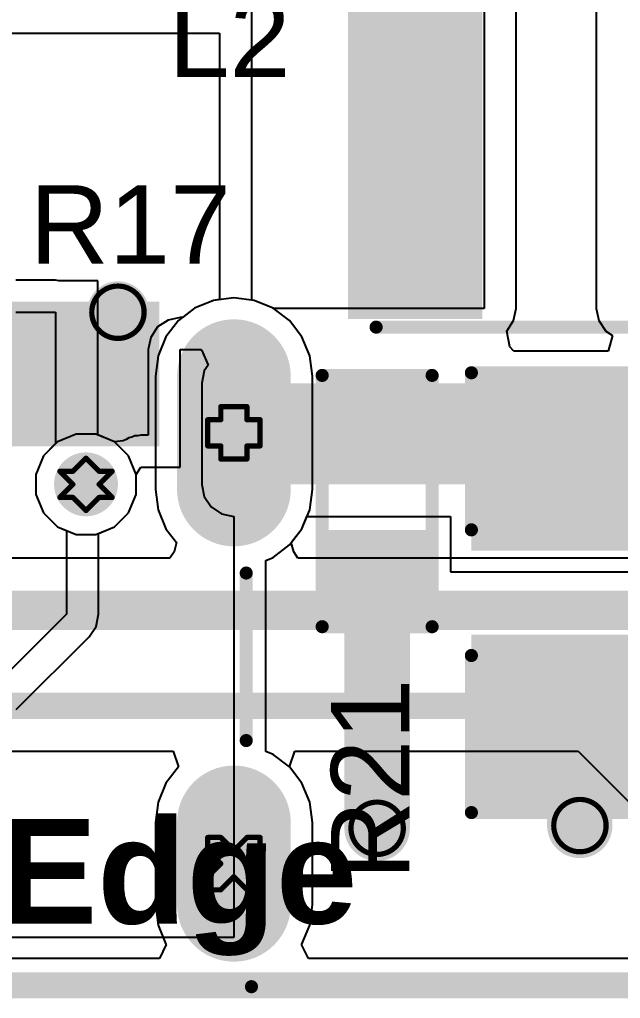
# Model space of a CAD drawing. Header units: inches. Extents: x -46 to 312, y 0 to 111.
# Drawn here: x -23.79 to -17.96, y -0.13 to 9.37 of the extents above; entities that cross this region are included whole.
import ezdxf

# ---------------------------------------------------------------- set-up
doc = ezdxf.new("R2010")
doc.units = ezdxf.units.IN
for name, color, linetype in [('Board Outline', 216, 'Continuous'), ('Bottom Layer', 5, 'Continuous'), ('Bottom Solder', 6, 'Continuous'), ('Drill Drawing', 1, 'Continuous'), ('Mechanical 13', 56, 'Continuous'), ('Multi-Layer', 9, 'Continuous'), ('Pad Holes', 156, 'Continuous'), ('Top Layer', 1, 'Continuous'), ('Top Overlay', 2, 'Continuous'), ('Top Paste', 8, 'Continuous'), ('Top Solder', 216, 'Continuous'), ('Via Holes', 16, 'Continuous')]:
    doc.layers.add(name, color=color, linetype=linetype)
doc.styles.add('Arial', font='', dxfattribs={"height": 0.2})
doc.styles.add('Arial_Bold', font='', dxfattribs={"height": 0.2})
doc.styles.get('Arial').set_extended_font_data('Arial')
doc.styles.get('Arial_Bold').set_extended_font_data('Arial', bold=True)

# ---------------------------------------------------------------- blocks, each defined once
blk = doc.blocks.new('R___0603_31')
at = {"layer": 'Top Layer'}
for points in [[(-0.381, 0.4445), (-0.381, -0.4445), (-1.143, -0.4445), (-1.143, 0.4445)], [(1.143, 0.4445), (1.143, -0.4445), (0.381, -0.4445), (0.381, 0.4445)]]:
    blk.add_hatch(color=1, dxfattribs=at).paths.add_polyline_path(points)
at = {"layer": 'Top Paste'}
for points in [[(-0.381, 0.4445), (-0.381, -0.4445), (-1.143, -0.4445), (-1.143, 0.4445)], [(1.143, 0.4445), (1.143, -0.4445), (0.381, -0.4445), (0.381, 0.4445)]]:
    blk.add_hatch(color=8, dxfattribs=at).paths.add_polyline_path(points)
at = {"layer": 'Top Solder'}
for points in [[(-0.2794, 0.5461), (-0.2794, -0.5461), (-1.2446, -0.5461), (-1.2446, 0.5461)], [(1.2446, 0.5461), (1.2446, -0.5461), (0.2794, -0.5461), (0.2794, 0.5461)]]:
    blk.add_hatch(color=216, dxfattribs=at).paths.add_polyline_path(points)
at = {"layer": 'Top Overlay'}
for points in [[(-1.2192, 0.5334, 0.127, 0.127, 0), (1.2192, 0.5334, 0.127, 0.127, 0)], [(-1.2192, 0.5334, 0.127, 0.127, 0), (-1.2192, -0.5334, 0.127, 0.127, 0)], [(1.2192, 0.5334, 0.127, 0.127, 0), (1.2192, -0.5334, 0.127, 0.127, 0)], [(-1.2192, -0.5334, 0.127, 0.127, 0), (1.2192, -0.5334, 0.127, 0.127, 0)]]:
    blk.add_lwpolyline(points, format="xyseb", dxfattribs=at)
for points in [[(-1.25095, 0.5334, 0.0635, 0.0635, 1), (-1.18745, 0.5334, 0.0635, 0.0635, 1)], [(-1.25095, 0.5334, 0.0635, 0.0635, 1), (-1.18745, 0.5334, 0.0635, 0.0635, 1)], [(1.18745, 0.5334, 0.0635, 0.0635, 1), (1.25095, 0.5334, 0.0635, 0.0635, 1)], [(1.18745, 0.5334, 0.0635, 0.0635, 1), (1.25095, 0.5334, 0.0635, 0.0635, 1)], [(-1.25095, -0.5334, 0.0635, 0.0635, 1), (-1.18745, -0.5334, 0.0635, 0.0635, 1)], [(-1.25095, -0.5334, 0.0635, 0.0635, 1), (-1.18745, -0.5334, 0.0635, 0.0635, 1)], [(1.18745, -0.5334, 0.0635, 0.0635, 1), (1.25095, -0.5334, 0.0635, 0.0635, 1)], [(1.18745, -0.5334, 0.0635, 0.0635, 1), (1.25095, -0.5334, 0.0635, 0.0635, 1)]]:
    blk.add_lwpolyline(points, format="xyseb", close=True, dxfattribs=at)
blk = doc.blocks.new('SPH4012H4R7MT_55')
at = {"layer": 'Top Layer'}
for points in [[(-2.05, 1.85), (-0.95, 1.85), (-0.95, -1.85), (-2.05, -1.85)], [(0.95, 1.85), (2.05, 1.85), (2.05, -1.85), (0.95, -1.85)]]:
    blk.add_hatch(color=1, dxfattribs=at).paths.add_polyline_path(points)
at = {"layer": 'Top Paste'}
for points in [[(-2.05, 1.85), (-0.95, 1.85), (-0.95, -1.85), (-2.05, -1.85)], [(0.95, 1.85), (2.05, 1.85), (2.05, -1.85), (0.95, -1.85)]]:
    blk.add_hatch(color=8, dxfattribs=at).paths.add_polyline_path(points)
at = {"layer": 'Top Solder'}
for points in [[(-2.1516, 1.9516), (-0.8484, 1.9516), (-0.8484, -1.9516), (-2.1516, -1.9516)], [(0.8484, 1.9516), (2.1516, 1.9516), (2.1516, -1.9516), (0.8484, -1.9516)]]:
    blk.add_hatch(color=216, dxfattribs=at).paths.add_polyline_path(points)
at = {"layer": 'Top Overlay'}
for points in [[(-1.8796, 2.032, 0.127, 0.127, 0), (1.8796, 2.032, 0.127, 0.127, 0)], [(-1.8796, -2.032, 0.127, 0.127, 0), (1.8796, -2.032, 0.127, 0.127, 0)]]:
    blk.add_lwpolyline(points, format="xyseb", dxfattribs=at)
for points in [[(-1.9113, 2.032, 0.0635, 0.0635, 1), (-1.8478, 2.032, 0.0635, 0.0635, 1)], [(1.8479, 2.032, 0.0635, 0.0635, 1), (1.9114, 2.032, 0.0635, 0.0635, 1)], [(-1.9113, -2.032, 0.0635, 0.0635, 1), (-1.8478, -2.032, 0.0635, 0.0635, 1)], [(1.8479, -2.032, 0.0635, 0.0635, 1), (1.9114, -2.032, 0.0635, 0.0635, 1)]]:
    blk.add_lwpolyline(points, format="xyseb", close=True, dxfattribs=at)
blk = doc.blocks.new('TYPE_C_31_M_12__57')
at = {"layer": 'Bottom Layer'}
h = blk.add_hatch(color=5, dxfattribs=at)
edge = h.paths.add_edge_path()
edge.add_arc((-4.325, 2.355), 0.45, 0, 180)
edge.add_line((-4.775, 2.355), (-4.775, 1.255))
edge.add_arc((-4.325, 1.255), 0.45, 180, 360)
edge.add_line((-3.875, 1.255), (-3.875, 2.355))
h = blk.add_hatch(color=5, dxfattribs=at)
edge = h.paths.add_edge_path()
edge.add_arc((4.325, 1.255), 0.45, 180, 360)
edge.add_line((4.775, 1.255), (4.775, 2.355))
edge.add_arc((4.325, 2.355), 0.45, 0, 180)
edge.add_line((3.875, 2.355), (3.875, 1.255))
h = blk.add_hatch(color=5, dxfattribs=at)
edge = h.paths.add_edge_path()
edge.add_arc((-4.325, -2.775), 0.45, 180, 360)
edge.add_line((-3.875, -2.775), (-3.875, -1.975))
edge.add_arc((-4.325, -1.975), 0.45, 0, 180)
edge.add_line((-4.775, -1.975), (-4.775, -2.775))
h = blk.add_hatch(color=5, dxfattribs=at)
edge = h.paths.add_edge_path()
edge.add_arc((4.325, -2.775), 0.45, 180, 360)
edge.add_line((4.775, -2.775), (4.775, -1.975))
edge.add_arc((4.325, -1.975), 0.45, 0, 180)
edge.add_line((3.875, -1.975), (3.875, -2.775))
at = {"layer": 'Bottom Solder'}
h = blk.add_hatch(color=6, dxfattribs=at)
edge = h.paths.add_edge_path()
edge.add_arc((-4.325, 2.355), 0.5516, 0, 180)
edge.add_line((-4.8766, 2.355), (-4.8766, 1.255))
edge.add_arc((-4.325, 1.255), 0.5516, 180, 360)
edge.add_line((-3.7734, 1.255), (-3.7734, 2.355))
h = blk.add_hatch(color=6, dxfattribs=at)
edge = h.paths.add_edge_path()
edge.add_arc((4.325, 1.255), 0.5516, 180, 360)
edge.add_line((4.8766, 1.255), (4.8766, 2.355))
edge.add_arc((4.325, 2.355), 0.5516, 0, 180)
edge.add_line((3.7734, 2.355), (3.7734, 1.255))
h = blk.add_hatch(color=6, dxfattribs=at)
edge = h.paths.add_edge_path()
edge.add_arc((-2.89, 1.305), 0.1016, 0, 360)
h = blk.add_hatch(color=6, dxfattribs=at)
edge = h.paths.add_edge_path()
edge.add_arc((2.89, 1.305), 0.1016, 0, 360)
h = blk.add_hatch(color=6, dxfattribs=at)
edge = h.paths.add_edge_path()
edge.add_arc((-4.325, -2.775), 0.5516, 180, 360)
edge.add_line((-3.7734, -2.775), (-3.7734, -1.975))
edge.add_arc((-4.325, -1.975), 0.5516, 0, 180)
edge.add_line((-4.8766, -1.975), (-4.8766, -2.775))
h = blk.add_hatch(color=6, dxfattribs=at)
edge = h.paths.add_edge_path()
edge.add_arc((4.325, -2.775), 0.5516, 180, 360)
edge.add_line((4.8766, -2.775), (4.8766, -1.975))
edge.add_arc((4.325, -1.975), 0.5516, 0, 180)
edge.add_line((3.7734, -1.975), (3.7734, -2.775))
at = {"layer": 'Multi-Layer'}
h = blk.add_hatch(color=9, dxfattribs=at)
edge = h.paths.add_edge_path()
edge.add_arc((-4.325, 2.355), 0.45, 0, 180)
edge.add_line((-4.775, 2.355), (-4.775, 1.255))
edge.add_arc((-4.325, 1.255), 0.45, 180, 360)
edge.add_line((-3.875, 1.255), (-3.875, 2.355))
h = blk.add_hatch(color=9, dxfattribs=at)
edge = h.paths.add_edge_path()
edge.add_arc((4.325, 1.255), 0.45, 180, 360)
edge.add_line((4.775, 1.255), (4.775, 2.355))
edge.add_arc((4.325, 2.355), 0.45, 0, 180)
edge.add_line((3.875, 2.355), (3.875, 1.255))
h = blk.add_hatch(color=9, dxfattribs=at)
edge = h.paths.add_edge_path()
edge.add_arc((-4.325, -2.775), 0.45, 180, 360)
edge.add_line((-3.875, -2.775), (-3.875, -1.975))
edge.add_arc((-4.325, -1.975), 0.45, 0, 180)
edge.add_line((-4.775, -1.975), (-4.775, -2.775))
h = blk.add_hatch(color=9, dxfattribs=at)
edge = h.paths.add_edge_path()
edge.add_arc((4.325, -2.775), 0.45, 180, 360)
edge.add_line((4.775, -2.775), (4.775, -1.975))
edge.add_arc((4.325, -1.975), 0.45, 0, 180)
edge.add_line((3.875, -1.975), (3.875, -2.775))
at = {"layer": 'Pad Holes'}
h = blk.add_hatch(color=7, dxfattribs=at)
edge = h.paths.add_edge_path()
edge.add_arc((-4.325, 1.255), 0.3, 180, 360)
edge.add_line((-4.025, 1.255), (-4.025, 2.355))
edge.add_arc((-4.325, 2.355), 0.3, 0, 180)
edge.add_line((-4.625, 2.355), (-4.625, 1.255))
h = blk.add_hatch(color=7, dxfattribs=at)
edge = h.paths.add_edge_path()
edge.add_arc((4.325, 1.255), 0.3, 180, 360)
edge.add_line((4.625, 1.255), (4.625, 2.355))
edge.add_arc((4.325, 2.355), 0.3, 0, 180)
edge.add_line((4.025, 2.355), (4.025, 1.255))
h = blk.add_hatch(color=7, dxfattribs=at)
edge = h.paths.add_edge_path()
edge.add_arc((-2.89, 1.305), 0.31, 0, 360)
h = blk.add_hatch(color=7, dxfattribs=at)
edge = h.paths.add_edge_path()
edge.add_arc((2.89, 1.305), 0.31, 0, 360)
h = blk.add_hatch(color=7, dxfattribs=at)
edge = h.paths.add_edge_path()
edge.add_arc((-4.325, -2.775), 0.3, 180, 360)
edge.add_line((-4.025, -2.775), (-4.025, -1.975))
edge.add_arc((-4.325, -1.975), 0.3, 0, 180)
edge.add_line((-4.625, -1.975), (-4.625, -2.775))
h = blk.add_hatch(color=7, dxfattribs=at)
edge = h.paths.add_edge_path()
edge.add_arc((4.325, -2.775), 0.3, 180, 360)
edge.add_line((4.625, -2.775), (4.625, -1.975))
edge.add_arc((4.325, -1.975), 0.3, 0, 180)
edge.add_line((4.025, -1.975), (4.025, -2.775))
at = {"layer": 'Top Layer'}
for points in [[(-3.5, 2.975), (-2.9, 2.975), (-2.9, 1.775), (-3.5, 1.775)], [(-2.7, 2.975), (-2.1, 2.975), (-2.1, 1.775), (-2.7, 1.775)], [(-1.9, 2.975), (-1.6, 2.975), (-1.6, 1.775), (-1.9, 1.775)], [(-1.4, 2.975), (-1.1, 2.975), (-1.1, 1.775), (-1.4, 1.775)], [(-0.9, 2.975), (-0.6, 2.975), (-0.6, 1.775), (-0.9, 1.775)], [(-0.4, 2.975), (-0.1, 2.975), (-0.1, 1.775), (-0.4, 1.775)], [(0.4, 1.775), (0.1, 1.775), (0.1, 2.975), (0.4, 2.975)], [(0.9, 1.775), (0.6, 1.775), (0.6, 2.975), (0.9, 2.975)], [(1.4, 1.775), (1.1, 1.775), (1.1, 2.975), (1.4, 2.975)], [(1.9, 1.775), (1.6, 1.775), (1.6, 2.975), (1.9, 2.975)], [(2.7, 1.775), (2.1, 1.775), (2.1, 2.975), (2.7, 2.975)], [(2.9, 2.975), (3.5, 2.975), (3.5, 1.775), (2.9, 1.775)]]:
    blk.add_hatch(color=1, dxfattribs=at).paths.add_polyline_path(points)
h = blk.add_hatch(color=1, dxfattribs=at)
edge = h.paths.add_edge_path()
edge.add_arc((-4.325, 2.355), 0.45, 0, 180)
edge.add_line((-4.775, 2.355), (-4.775, 1.255))
edge.add_arc((-4.325, 1.255), 0.45, 180, 360)
edge.add_line((-3.875, 1.255), (-3.875, 2.355))
h = blk.add_hatch(color=1, dxfattribs=at)
edge = h.paths.add_edge_path()
edge.add_arc((4.325, 1.255), 0.45, 180, 360)
edge.add_line((4.775, 1.255), (4.775, 2.355))
edge.add_arc((4.325, 2.355), 0.45, 0, 180)
edge.add_line((3.875, 2.355), (3.875, 1.255))
h = blk.add_hatch(color=1, dxfattribs=at)
edge = h.paths.add_edge_path()
edge.add_arc((-4.325, -2.775), 0.45, 180, 360)
edge.add_line((-3.875, -2.775), (-3.875, -1.975))
edge.add_arc((-4.325, -1.975), 0.45, 0, 180)
edge.add_line((-4.775, -1.975), (-4.775, -2.775))
h = blk.add_hatch(color=1, dxfattribs=at)
edge = h.paths.add_edge_path()
edge.add_arc((4.325, -2.775), 0.45, 180, 360)
edge.add_line((4.775, -2.775), (4.775, -1.975))
edge.add_arc((4.325, -1.975), 0.45, 0, 180)
edge.add_line((3.875, -1.975), (3.875, -2.775))
at = {"layer": 'Top Paste'}
for points in [[(-3.5, 2.975), (-2.9, 2.975), (-2.9, 1.775), (-3.5, 1.775)], [(-2.7, 2.975), (-2.1, 2.975), (-2.1, 1.775), (-2.7, 1.775)], [(-1.9, 2.975), (-1.6, 2.975), (-1.6, 1.775), (-1.9, 1.775)], [(-1.4, 2.975), (-1.1, 2.975), (-1.1, 1.775), (-1.4, 1.775)], [(-0.9, 2.975), (-0.6, 2.975), (-0.6, 1.775), (-0.9, 1.775)], [(-0.4, 2.975), (-0.1, 2.975), (-0.1, 1.775), (-0.4, 1.775)], [(0.4, 1.775), (0.1, 1.775), (0.1, 2.975), (0.4, 2.975)], [(0.9, 1.775), (0.6, 1.775), (0.6, 2.975), (0.9, 2.975)], [(1.4, 1.775), (1.1, 1.775), (1.1, 2.975), (1.4, 2.975)], [(1.9, 1.775), (1.6, 1.775), (1.6, 2.975), (1.9, 2.975)], [(2.7, 1.775), (2.1, 1.775), (2.1, 2.975), (2.7, 2.975)], [(2.9, 2.975), (3.5, 2.975), (3.5, 1.775), (2.9, 1.775)]]:
    blk.add_hatch(color=8, dxfattribs=at).paths.add_polyline_path(points)
at = {"layer": 'Top Solder'}
for points in [[(-3.6016, 3.0766), (-2.7984, 3.0766), (-2.7984, 1.6734), (-3.6016, 1.6734)], [(-2.8016, 3.0766), (-1.9984, 3.0766), (-1.9984, 1.6734), (-2.8016, 1.6734)], [(-2.0016, 3.0766), (-1.4984, 3.0766), (-1.4984, 1.6734), (-2.0016, 1.6734)], [(-1.5016, 3.0766), (-0.9984, 3.0766), (-0.9984, 1.6734), (-1.5016, 1.6734)], [(-1.0016, 3.0766), (-0.4984, 3.0766), (-0.4984, 1.6734), (-1.0016, 1.6734)], [(-0.5016, 3.0766), (0.0016, 3.0766), (0.0016, 1.6734), (-0.5016, 1.6734)], [(0.5016, 1.6734), (-0.0016, 1.6734), (-0.0016, 3.0766), (0.5016, 3.0766)], [(1.0016, 1.6734), (0.4984, 1.6734), (0.4984, 3.0766), (1.0016, 3.0766)], [(1.5016, 1.6734), (0.9984, 1.6734), (0.9984, 3.0766), (1.5016, 3.0766)], [(2.0016, 1.6734), (1.4984, 1.6734), (1.4984, 3.0766), (2.0016, 3.0766)], [(2.8016, 1.6734), (1.9984, 1.6734), (1.9984, 3.0766), (2.8016, 3.0766)], [(2.7984, 3.0766), (3.6016, 3.0766), (3.6016, 1.6734), (2.7984, 1.6734)]]:
    blk.add_hatch(color=216, dxfattribs=at).paths.add_polyline_path(points)
h = blk.add_hatch(color=216, dxfattribs=at)
edge = h.paths.add_edge_path()
edge.add_arc((-4.325, 2.355), 0.5516, 0, 180)
edge.add_line((-4.8766, 2.355), (-4.8766, 1.255))
edge.add_arc((-4.325, 1.255), 0.5516, 180, 360)
edge.add_line((-3.7734, 1.255), (-3.7734, 2.355))
h = blk.add_hatch(color=216, dxfattribs=at)
edge = h.paths.add_edge_path()
edge.add_arc((4.325, 1.255), 0.5516, 180, 360)
edge.add_line((4.8766, 1.255), (4.8766, 2.355))
edge.add_arc((4.325, 2.355), 0.5516, 0, 180)
edge.add_line((3.7734, 2.355), (3.7734, 1.255))
h = blk.add_hatch(color=216, dxfattribs=at)
edge = h.paths.add_edge_path()
edge.add_arc((-2.89, 1.305), 0.1016, 0, 360)
h = blk.add_hatch(color=216, dxfattribs=at)
edge = h.paths.add_edge_path()
edge.add_arc((2.89, 1.305), 0.1016, 0, 360)
h = blk.add_hatch(color=216, dxfattribs=at)
edge = h.paths.add_edge_path()
edge.add_arc((-4.325, -2.775), 0.5516, 180, 360)
edge.add_line((-3.7734, -2.775), (-3.7734, -1.975))
edge.add_arc((-4.325, -1.975), 0.5516, 0, 180)
edge.add_line((-4.8766, -1.975), (-4.8766, -2.775))
h = blk.add_hatch(color=216, dxfattribs=at)
edge = h.paths.add_edge_path()
edge.add_arc((4.325, -2.775), 0.5516, 180, 360)
edge.add_line((4.8766, -2.775), (4.8766, -1.975))
edge.add_arc((4.325, -1.975), 0.5516, 0, 180)
edge.add_line((3.7734, -1.975), (3.7734, -2.775))
at = {"layer": 'Mechanical 13'}
for points in [[(-1.8684, -2.8974, 0.127, 0.127, 0), (-1.6906, -2.7196, 0.127, 0.127, 0)], [(-1.6906, -2.7196, 0.127, 0.127, 0), (-1.4874, -2.7196, 0.127, 0.127, 0)], [(-1.8684, -3.2022, 0.127, 0.127, 0), (-1.8684, -2.8974, 0.127, 0.127, 0)], [(-2.0716, -3.2022, 0.127, 0.127, 0), (-1.8684, -3.2022, 0.127, 0.127, 0)], [(-2.0716, -3.2022, 0.127, 0.127, 0), (-1.9084, -3.3654, 0.127, 0.127, 0)], [(-1.8684, -3.2022, 0.127, 0.127, 0), (-1.6652, -3.2022, 0.127, 0.127, 0)], [(-1.8284, -3.3654, 0.127, 0.127, 0), (-1.6652, -3.2022, 0.127, 0.127, 0)]]:
    blk.add_lwpolyline(points, format="xyseb", dxfattribs=at)
for points in [[(-1.7223, -2.7196, 0.0635, 0.0635, 1), (-1.6588, -2.7196, 0.0635, 0.0635, 1)], [(-1.7223, -2.7196, 0.0635, 0.0635, 1), (-1.6588, -2.7196, 0.0635, 0.0635, 1)], [(-1.5191, -2.7196, 0.0635, 0.0635, 1), (-1.4556, -2.7196, 0.0635, 0.0635, 1)], [(-1.9001, -2.8974, 0.0635, 0.0635, 1), (-1.8366, -2.8974, 0.0635, 0.0635, 1)], [(-1.9001, -2.8974, 0.0635, 0.0635, 1), (-1.8366, -2.8974, 0.0635, 0.0635, 1)], [(-2.1033, -3.2022, 0.0635, 0.0635, 1), (-2.0398, -3.2022, 0.0635, 0.0635, 1)], [(-2.1033, -3.2022, 0.0635, 0.0635, 1), (-2.0398, -3.2022, 0.0635, 0.0635, 1)], [(-1.9001, -3.2022, 0.0635, 0.0635, 1), (-1.8366, -3.2022, 0.0635, 0.0635, 1)], [(-1.9001, -3.2022, 0.0635, 0.0635, 1), (-1.8366, -3.2022, 0.0635, 0.0635, 1)], [(-1.9001, -3.2022, 0.0635, 0.0635, 1), (-1.8366, -3.2022, 0.0635, 0.0635, 1)], [(-1.6969, -3.2022, 0.0635, 0.0635, 1), (-1.6334, -3.2022, 0.0635, 0.0635, 1)], [(-1.6969, -3.2022, 0.0635, 0.0635, 1), (-1.6334, -3.2022, 0.0635, 0.0635, 1)], [(-1.9401, -3.3654, 0.0635, 0.0635, 1), (-1.8766, -3.3654, 0.0635, 0.0635, 1)], [(-1.8601, -3.3654, 0.0635, 0.0635, 1), (-1.7966, -3.3654, 0.0635, 0.0635, 1)]]:
    blk.add_lwpolyline(points, format="xyseb", close=True, dxfattribs=at)
at = {"layer": 'Top Overlay'}
for points in [[(-4.4446, -1.181, 0.127, 0.127, 0), (-4.4446, 0.4446, 0.127, 0.127, 0)], [(4.4446, -1.181, 0.127, 0.127, 0), (4.4446, 0.4446, 0.127, 0.127, 0)], [(-4.4954, -3.569, 0.127, 0.127, 0), (4.4954, -3.569, 0.127, 0.127, 0)]]:
    blk.add_lwpolyline(points, format="xyseb", dxfattribs=at)
for points in [[(-4.4763, 0.4446, 0.0635, 0.0635, 1), (-4.4128, 0.4446, 0.0635, 0.0635, 1)], [(4.4129, 0.4446, 0.0635, 0.0635, 1), (4.4764, 0.4446, 0.0635, 0.0635, 1)], [(-4.4763, -1.181, 0.0635, 0.0635, 1), (-4.4128, -1.181, 0.0635, 0.0635, 1)], [(4.4129, -1.181, 0.0635, 0.0635, 1), (4.4764, -1.181, 0.0635, 0.0635, 1)], [(-4.5271, -3.569, 0.0635, 0.0635, 1), (-4.4636, -3.569, 0.0635, 0.0635, 1)], [(4.4637, -3.569, 0.0635, 0.0635, 1), (4.5272, -3.569, 0.0635, 0.0635, 1)]]:
    blk.add_lwpolyline(points, format="xyseb", close=True, dxfattribs=at)
at = {"layer": 'Mechanical 13', "style": 'Arial_Bold'}
blk.add_text('PCB Edge', height=1.016, rotation=360, dxfattribs=at).set_placement((-1.3382, -2.9575))
blk = doc.blocks.new('C___1206_77')
at = {"layer": 'Top Layer'}
for points in [[(-2.032, 0.889), (-0.508, 0.889), (-0.508, -0.889), (-2.032, -0.889)], [(0.508, 0.889), (2.032, 0.889), (2.032, -0.889), (0.508, -0.889)]]:
    blk.add_hatch(color=1, dxfattribs=at).paths.add_polyline_path(points)
at = {"layer": 'Top Paste'}
for points in [[(-2.032, 0.889), (-0.508, 0.889), (-0.508, -0.889), (-2.032, -0.889)], [(0.508, 0.889), (2.032, 0.889), (2.032, -0.889), (0.508, -0.889)]]:
    blk.add_hatch(color=8, dxfattribs=at).paths.add_polyline_path(points)
at = {"layer": 'Top Solder'}
for points in [[(-2.1336, 0.9906), (-0.4064, 0.9906), (-0.4064, -0.9906), (-2.1336, -0.9906)], [(0.4064, 0.9906), (2.1336, 0.9906), (2.1336, -0.9906), (0.4064, -0.9906)]]:
    blk.add_hatch(color=216, dxfattribs=at).paths.add_polyline_path(points)
at = {"layer": 'Top Overlay'}
for points in [[(-2.1336, 0.9906, 0.127, 0.127, 0), (-2.1336, -0.9906, 0.127, 0.127, 0)], [(-2.1336, 0.9906, 0.127, 0.127, 0), (-0.6096, 0.9906, 0.127, 0.127, 0)], [(0.6096, 0.9906, 0.127, 0.127, 0), (2.1336, 0.9906, 0.127, 0.127, 0)], [(2.1336, 0.9906, 0.127, 0.127, 0), (2.1336, -0.9906, 0.127, 0.127, 0)], [(-2.1336, -0.9906, 0.127, 0.127, 0), (-0.6096, -0.9906, 0.127, 0.127, 0)], [(0.6096, -0.9906, 0.127, 0.127, 0), (2.1336, -0.9906, 0.127, 0.127, 0)]]:
    blk.add_lwpolyline(points, format="xyseb", dxfattribs=at)
for points in [[(-2.16535, 0.9906, 0.0635, 0.0635, 1), (-2.10185, 0.9906, 0.0635, 0.0635, 1)], [(-2.16535, 0.9906, 0.0635, 0.0635, 1), (-2.10185, 0.9906, 0.0635, 0.0635, 1)], [(-0.64135, 0.9906, 0.0635, 0.0635, 1), (-0.57785, 0.9906, 0.0635, 0.0635, 1)], [(0.57785, 0.9906, 0.0635, 0.0635, 1), (0.64135, 0.9906, 0.0635, 0.0635, 1)], [(2.10185, 0.9906, 0.0635, 0.0635, 1), (2.16535, 0.9906, 0.0635, 0.0635, 1)], [(2.10185, 0.9906, 0.0635, 0.0635, 1), (2.16535, 0.9906, 0.0635, 0.0635, 1)], [(-2.16535, -0.9906, 0.0635, 0.0635, 1), (-2.10185, -0.9906, 0.0635, 0.0635, 1)], [(-2.16535, -0.9906, 0.0635, 0.0635, 1), (-2.10185, -0.9906, 0.0635, 0.0635, 1)], [(-0.64135, -0.9906, 0.0635, 0.0635, 1), (-0.57785, -0.9906, 0.0635, 0.0635, 1)], [(0.57785, -0.9906, 0.0635, 0.0635, 1), (0.64135, -0.9906, 0.0635, 0.0635, 1)], [(2.10185, -0.9906, 0.0635, 0.0635, 1), (2.16535, -0.9906, 0.0635, 0.0635, 1)], [(2.10185, -0.9906, 0.0635, 0.0635, 1), (2.16535, -0.9906, 0.0635, 0.0635, 1)]]:
    blk.add_lwpolyline(points, format="xyseb", close=True, dxfattribs=at)

msp = doc.modelspace()

# ---------------------------------------------------------------- hatches: boundary and pattern name
at = {"layer": 'Bottom Layer'}
h = msp.add_hatch(color=5, dxfattribs=at)
edge = h.paths.add_edge_path()
edge.add_arc((-22.835, 6.531), 0.3, 0, 360)
h = msp.add_hatch(color=5, dxfattribs=at)
edge = h.paths.add_edge_path()
edge.add_arc((-20.32, 1.524), 0.3, 0, 360)
h = msp.add_hatch(color=5, dxfattribs=at)
edge = h.paths.add_edge_path()
edge.add_arc((-18.3524, 1.5498), 0.3, 0, 360)
at = {"layer": 'Top Layer'}
h = msp.add_hatch(color=1, dxfattribs=at)
edge = h.paths.add_edge_path()
edge.add_arc((-22.835, 6.531), 0.3, 0, 360)
msp.add_hatch(color=1, dxfattribs=at).paths.add_polyline_path([(-21.71, 4.861), (-17.526, 4.861), (-17.526, 5.842), (-21.71, 5.842)])
h = msp.add_hatch(color=1, dxfattribs=at)
edge = h.paths.add_edge_path()
edge.add_arc((-20.32, 1.524), 0.3, 0, 360)
h = msp.add_hatch(color=1, dxfattribs=at)
edge = h.paths.add_edge_path()
edge.add_arc((-18.3524, 1.5498), 0.3, 0, 360)
at = {"layer": 'Via Holes'}
h = msp.add_hatch(color=7, dxfattribs=at)
edge = h.paths.add_edge_path()
edge.add_arc((-22.835, 6.531), 0.15, 0, 360)
h = msp.add_hatch(color=7, dxfattribs=at)
edge = h.paths.add_edge_path()
edge.add_arc((-20.32, 1.524), 0.15, 0, 360)
h = msp.add_hatch(color=7, dxfattribs=at)
edge = h.paths.add_edge_path()
edge.add_arc((-18.3524, 1.5498), 0.15, 0, 360)

# ---------------------------------------------------------------- linework, layer by layer
at = {"layer": 'Board Outline'}
msp.add_lwpolyline([(-41, 0, 0.254, 0.254, 0), (0, 0, 0.254, 0.254, 0)], format="xyseb", dxfattribs=at)
at = {"layer": 'Bottom Layer'}
for p, q in [((-21.71, 6.6723), (-21.907, 6.6464)), ((-21.513, 6.6464), (-21.71, 6.6723)), ((-22.0907, 6.5703), (-22.2483, 6.4493)), ((-21.907, 6.6464), (-22.0907, 6.5703)), ((-21.3293, 6.5703), (-21.513, 6.6464)), ((-21.1717, 6.4493), (-21.3293, 6.5703)), ((-22.2483, 6.4493), (-22.3693, 6.2917)), ((-21.0507, 6.2917), (-21.1717, 6.4493)), ((-22.3693, 6.2917), (-22.4454, 6.108)), ((-20.9746, 6.108), (-21.0507, 6.2917)), ((-22.4454, 6.108), (-22.4713, 5.911)), ((-20.9487, 5.911), (-20.9746, 6.108)), ((-22.4713, 5.911), (-22.4713, 4.811)), ((-20.9487, 4.811), (-20.9487, 5.911)), ((-23.242, 5.3488), (-23.4213, 5.2745)), ((-23.048, 5.3488), (-23.242, 5.3488)), ((-22.8687, 5.2745), (-23.048, 5.3488)), ((-23.4213, 5.2745), (-23.5585, 5.1373)), ((-22.7315, 5.1373), (-22.8687, 5.2745)), ((-23.5585, 5.1373), (-23.6328, 4.958)), ((-22.6572, 4.958), (-22.7315, 5.1373)), ((-23.6328, 4.958), (-23.6328, 4.764)), ((-22.6572, 4.764), (-22.6572, 4.958)), ((-23.6328, 4.764), (-23.5585, 4.5847)), ((-22.7315, 4.5847), (-22.6572, 4.764)), ((-22.4713, 4.811), (-22.4454, 4.614)), ((-20.9746, 4.614), (-20.9487, 4.811)), ((-23.5585, 4.5847), (-23.4213, 4.4475)), ((-22.8687, 4.4475), (-22.7315, 4.5847)), ((-22.4454, 4.614), (-22.3693, 4.4303)), ((-21.0507, 4.4303), (-20.9746, 4.614)), ((-23.4213, 4.4475), (-23.242, 4.3732)), ((-23.242, 4.3732), (-23.048, 4.3732)), ((-23.048, 4.3732), (-22.8687, 4.4475)), ((-22.3693, 4.4303), (-22.2666, 4.2965)), ((-21.1534, 4.2965), (-21.0507, 4.4303)), ((-22.2666, 4.2965), (-22.2903, 4.2075)), ((-21.1297, 4.2075), (-21.1534, 4.2965)), ((-22.2903, 4.2075), (-22.3311, 4.1441)), ((-21.0889, 4.1441), (-21.1297, 4.2075)), ((-22.3311, 4.1441), (-29.7389, 4.1441)), ((-17.678, 4.1441), (-21.0889, 4.1441)), ((-29.7699, 2.2717), (-22.3001, 2.2717)), ((-22.3001, 2.2717), (-22.2483, 2.1193)), ((-21.1717, 2.1193), (-21.1199, 2.2717)), ((-21.1199, 2.2717), (-18.3699, 2.2717)), ((-18.3699, 2.2717), (-16.5608, 0.4626)), ((-22.2483, 2.1193), (-22.3693, 1.9617)), ((-21.0507, 1.9617), (-21.1717, 2.1193)), ((-22.3693, 1.9617), (-22.4454, 1.778)), ((-20.9746, 1.778), (-21.0507, 1.9617)), ((-22.4454, 1.778), (-22.4713, 1.581)), ((-20.9487, 1.581), (-20.9746, 1.778)), ((-22.4713, 1.581), (-22.4713, 0.781)), ((-20.9487, 0.781), (-20.9487, 1.581)), ((-22.4713, 0.781), (-22.4454, 0.584)), ((-20.9746, 0.584), (-20.9487, 0.781)), ((-22.4454, 0.584), (-22.3693, 0.4003)), ((-21.0507, 0.4003), (-20.9746, 0.584)), ((-22.3657, 0.3957), (-22.4331, 0.259)), ((-22.3693, 0.4003), (-22.3657, 0.3957)), ((-21.0543, 0.3957), (-21.0507, 0.4003)), ((-20.9869, 0.259), (-21.0543, 0.3957)), ((-22.4331, 0.259), (-29.6369, 0.259)), ((-16.5304, 0.259), (-20.9869, 0.259))]:
    msp.add_line(p, q, dxfattribs=at)
for points in [[(-30.9689, 3.6391, 0.381, 0.381, 0), (-17.678, 3.6391, 0.381, 0.381, 0)], [(-31.6405, 2.712, 0.254, 0.254, 0), (-18.1876, 2.712, 0.254, 0.254, 0)], [(-18.1876, 2.712, 0.254, 0.254, 0), (-16.2495, 0.7739, 0.254, 0.254, 0)]]:
    msp.add_lwpolyline(points, format="xyseb", dxfattribs=at)
msp.add_lwpolyline([(-18.2511, 2.712, 0.127, 0.127, 1), (-18.1241, 2.712, 0.127, 0.127, 1)], format="xyseb", close=True, dxfattribs=at)
msp.add_lwpolyline([(-18.2511, 2.712, 0.127, 0.127, 1), (-18.1241, 2.712, 0.127, 0.127, 1)], format="xyseb", close=True, dxfattribs=at)
at = {"layer": 'Drill Drawing'}
for points in [[(-22.581, 6.531, 0.0508, 0.0508, 1), (-23.089, 6.531, 0.0508, 0.0508, 1)], [(-23.1017, 6.531, 0.0254, 0.0254, 1), (-23.0763, 6.531, 0.0254, 0.0254, 1)], [(-22.5937, 6.531, 0.0254, 0.0254, 1), (-22.5683, 6.531, 0.0254, 0.0254, 1)], [(-21.8497, 5.615, 0.0254, 0.0254, 1), (-21.8243, 5.615, 0.0254, 0.0254, 1)], [(-21.8497, 5.615, 0.0254, 0.0254, 1), (-21.8243, 5.615, 0.0254, 0.0254, 1)], [(-21.5957, 5.615, 0.0254, 0.0254, 1), (-21.5703, 5.615, 0.0254, 0.0254, 1)], [(-21.5957, 5.615, 0.0254, 0.0254, 1), (-21.5703, 5.615, 0.0254, 0.0254, 1)], [(-21.9767, 5.488, 0.0254, 0.0254, 1), (-21.9513, 5.488, 0.0254, 0.0254, 1)], [(-21.9767, 5.488, 0.0254, 0.0254, 1), (-21.9513, 5.488, 0.0254, 0.0254, 1)], [(-21.8497, 5.488, 0.0254, 0.0254, 1), (-21.8243, 5.488, 0.0254, 0.0254, 1)], [(-21.8497, 5.488, 0.0254, 0.0254, 1), (-21.8243, 5.488, 0.0254, 0.0254, 1)], [(-21.5957, 5.488, 0.0254, 0.0254, 1), (-21.5703, 5.488, 0.0254, 0.0254, 1)], [(-21.5957, 5.488, 0.0254, 0.0254, 1), (-21.5703, 5.488, 0.0254, 0.0254, 1)], [(-21.4687, 5.488, 0.0254, 0.0254, 1), (-21.4433, 5.488, 0.0254, 0.0254, 1)], [(-21.4687, 5.488, 0.0254, 0.0254, 1), (-21.4433, 5.488, 0.0254, 0.0254, 1)], [(-21.9767, 5.234, 0.0254, 0.0254, 1), (-21.9513, 5.234, 0.0254, 0.0254, 1)], [(-21.9767, 5.234, 0.0254, 0.0254, 1), (-21.9513, 5.234, 0.0254, 0.0254, 1)], [(-21.8497, 5.234, 0.0254, 0.0254, 1), (-21.8243, 5.234, 0.0254, 0.0254, 1)], [(-21.8497, 5.234, 0.0254, 0.0254, 1), (-21.8243, 5.234, 0.0254, 0.0254, 1)], [(-21.5957, 5.234, 0.0254, 0.0254, 1), (-21.5703, 5.234, 0.0254, 0.0254, 1)], [(-21.5957, 5.234, 0.0254, 0.0254, 1), (-21.5703, 5.234, 0.0254, 0.0254, 1)], [(-21.4687, 5.234, 0.0254, 0.0254, 1), (-21.4433, 5.234, 0.0254, 0.0254, 1)], [(-21.4687, 5.234, 0.0254, 0.0254, 1), (-21.4433, 5.234, 0.0254, 0.0254, 1)], [(-23.1577, 5.115, 0.0254, 0.0254, 1), (-23.1323, 5.115, 0.0254, 0.0254, 1)], [(-23.1577, 5.115, 0.0254, 0.0254, 1), (-23.1323, 5.115, 0.0254, 0.0254, 1)], [(-21.8497, 5.107, 0.0254, 0.0254, 1), (-21.8243, 5.107, 0.0254, 0.0254, 1)], [(-21.8497, 5.107, 0.0254, 0.0254, 1), (-21.8243, 5.107, 0.0254, 0.0254, 1)], [(-21.5957, 5.107, 0.0254, 0.0254, 1), (-21.5703, 5.107, 0.0254, 0.0254, 1)], [(-21.5957, 5.107, 0.0254, 0.0254, 1), (-21.5703, 5.107, 0.0254, 0.0254, 1)], [(-23.4117, 4.988, 0.0254, 0.0254, 1), (-23.3863, 4.988, 0.0254, 0.0254, 1)], [(-23.4117, 4.988, 0.0254, 0.0254, 1), (-23.3863, 4.988, 0.0254, 0.0254, 1)], [(-23.2847, 4.988, 0.0254, 0.0254, 1), (-23.2593, 4.988, 0.0254, 0.0254, 1)], [(-23.2847, 4.988, 0.0254, 0.0254, 1), (-23.2593, 4.988, 0.0254, 0.0254, 1)], [(-23.0307, 4.988, 0.0254, 0.0254, 1), (-23.0053, 4.988, 0.0254, 0.0254, 1)], [(-23.0307, 4.988, 0.0254, 0.0254, 1), (-23.0053, 4.988, 0.0254, 0.0254, 1)], [(-22.9037, 4.988, 0.0254, 0.0254, 1), (-22.8783, 4.988, 0.0254, 0.0254, 1)], [(-22.9037, 4.988, 0.0254, 0.0254, 1), (-22.8783, 4.988, 0.0254, 0.0254, 1)], [(-23.2847, 4.861, 0.0254, 0.0254, 1), (-23.2593, 4.861, 0.0254, 0.0254, 1)], [(-23.2847, 4.861, 0.0254, 0.0254, 1), (-23.2593, 4.861, 0.0254, 0.0254, 1)], [(-23.0307, 4.861, 0.0254, 0.0254, 1), (-23.0053, 4.861, 0.0254, 0.0254, 1)], [(-23.0307, 4.861, 0.0254, 0.0254, 1), (-23.0053, 4.861, 0.0254, 0.0254, 1)], [(-23.4117, 4.734, 0.0254, 0.0254, 1), (-23.3863, 4.734, 0.0254, 0.0254, 1)], [(-23.4117, 4.734, 0.0254, 0.0254, 1), (-23.3863, 4.734, 0.0254, 0.0254, 1)], [(-23.2847, 4.734, 0.0254, 0.0254, 1), (-23.2593, 4.734, 0.0254, 0.0254, 1)], [(-23.2847, 4.734, 0.0254, 0.0254, 1), (-23.2593, 4.734, 0.0254, 0.0254, 1)], [(-23.0307, 4.734, 0.0254, 0.0254, 1), (-23.0053, 4.734, 0.0254, 0.0254, 1)], [(-23.0307, 4.734, 0.0254, 0.0254, 1), (-23.0053, 4.734, 0.0254, 0.0254, 1)], [(-22.9037, 4.734, 0.0254, 0.0254, 1), (-22.8783, 4.734, 0.0254, 0.0254, 1)], [(-22.9037, 4.734, 0.0254, 0.0254, 1), (-22.8783, 4.734, 0.0254, 0.0254, 1)], [(-23.1577, 4.607, 0.0254, 0.0254, 1), (-23.1323, 4.607, 0.0254, 0.0254, 1)], [(-23.1577, 4.607, 0.0254, 0.0254, 1), (-23.1323, 4.607, 0.0254, 0.0254, 1)], [(-18.0984, 1.5498, 0.0508, 0.0508, 1), (-18.6064, 1.5498, 0.0508, 0.0508, 1)], [(-20.066, 1.524, 0.0508, 0.0508, 1), (-20.574, 1.524, 0.0508, 0.0508, 1)], [(-20.5867, 1.524, 0.0254, 0.0254, 1), (-20.5613, 1.524, 0.0254, 0.0254, 1)], [(-20.0787, 1.524, 0.0254, 0.0254, 1), (-20.0533, 1.524, 0.0254, 0.0254, 1)], [(-18.6191, 1.5498, 0.0254, 0.0254, 1), (-18.5937, 1.5498, 0.0254, 0.0254, 1)], [(-18.1111, 1.5498, 0.0254, 0.0254, 1), (-18.0857, 1.5498, 0.0254, 0.0254, 1)], [(-21.9767, 1.435, 0.0254, 0.0254, 1), (-21.9513, 1.435, 0.0254, 0.0254, 1)], [(-21.9767, 1.435, 0.0254, 0.0254, 1), (-21.9513, 1.435, 0.0254, 0.0254, 1)], [(-21.8497, 1.435, 0.0254, 0.0254, 1), (-21.8243, 1.435, 0.0254, 0.0254, 1)], [(-21.8497, 1.435, 0.0254, 0.0254, 1), (-21.8243, 1.435, 0.0254, 0.0254, 1)], [(-21.5957, 1.435, 0.0254, 0.0254, 1), (-21.5703, 1.435, 0.0254, 0.0254, 1)], [(-21.5957, 1.435, 0.0254, 0.0254, 1), (-21.5703, 1.435, 0.0254, 0.0254, 1)], [(-21.4687, 1.435, 0.0254, 0.0254, 1), (-21.4433, 1.435, 0.0254, 0.0254, 1)], [(-21.4687, 1.435, 0.0254, 0.0254, 1), (-21.4433, 1.435, 0.0254, 0.0254, 1)], [(-21.9767, 1.308, 0.0254, 0.0254, 1), (-21.9513, 1.308, 0.0254, 0.0254, 1)], [(-21.9767, 1.308, 0.0254, 0.0254, 1), (-21.9513, 1.308, 0.0254, 0.0254, 1)], [(-21.7227, 1.308, 0.0254, 0.0254, 1), (-21.6973, 1.308, 0.0254, 0.0254, 1)], [(-21.7227, 1.308, 0.0254, 0.0254, 1), (-21.6973, 1.308, 0.0254, 0.0254, 1)], [(-21.4687, 1.308, 0.0254, 0.0254, 1), (-21.4433, 1.308, 0.0254, 0.0254, 1)], [(-21.4687, 1.308, 0.0254, 0.0254, 1), (-21.4433, 1.308, 0.0254, 0.0254, 1)], [(-21.8497, 1.181, 0.0254, 0.0254, 1), (-21.8243, 1.181, 0.0254, 0.0254, 1)], [(-21.8497, 1.181, 0.0254, 0.0254, 1), (-21.8243, 1.181, 0.0254, 0.0254, 1)], [(-21.5957, 1.181, 0.0254, 0.0254, 1), (-21.5703, 1.181, 0.0254, 0.0254, 1)], [(-21.5957, 1.181, 0.0254, 0.0254, 1), (-21.5703, 1.181, 0.0254, 0.0254, 1)], [(-21.9767, 1.054, 0.0254, 0.0254, 1), (-21.9513, 1.054, 0.0254, 0.0254, 1)], [(-21.9767, 1.054, 0.0254, 0.0254, 1), (-21.9513, 1.054, 0.0254, 0.0254, 1)], [(-21.7227, 1.054, 0.0254, 0.0254, 1), (-21.6973, 1.054, 0.0254, 0.0254, 1)], [(-21.7227, 1.054, 0.0254, 0.0254, 1), (-21.6973, 1.054, 0.0254, 0.0254, 1)], [(-21.4687, 1.054, 0.0254, 0.0254, 1), (-21.4433, 1.054, 0.0254, 0.0254, 1)], [(-21.4687, 1.054, 0.0254, 0.0254, 1), (-21.4433, 1.054, 0.0254, 0.0254, 1)], [(-21.9767, 0.927, 0.0254, 0.0254, 1), (-21.9513, 0.927, 0.0254, 0.0254, 1)], [(-21.9767, 0.927, 0.0254, 0.0254, 1), (-21.9513, 0.927, 0.0254, 0.0254, 1)], [(-21.8497, 0.927, 0.0254, 0.0254, 1), (-21.8243, 0.927, 0.0254, 0.0254, 1)], [(-21.8497, 0.927, 0.0254, 0.0254, 1), (-21.8243, 0.927, 0.0254, 0.0254, 1)], [(-21.5957, 0.927, 0.0254, 0.0254, 1), (-21.5703, 0.927, 0.0254, 0.0254, 1)], [(-21.5957, 0.927, 0.0254, 0.0254, 1), (-21.5703, 0.927, 0.0254, 0.0254, 1)], [(-21.4687, 0.927, 0.0254, 0.0254, 1), (-21.4433, 0.927, 0.0254, 0.0254, 1)], [(-21.4687, 0.927, 0.0254, 0.0254, 1), (-21.4433, 0.927, 0.0254, 0.0254, 1)]]:
    msp.add_lwpolyline(points, format="xyseb", close=True, dxfattribs=at)
for points in [[(-21.837, 5.488, 0.0508, 0.0508, 0), (-21.837, 5.615, 0.0508, 0.0508, 0)], [(-21.837, 5.615, 0.0508, 0.0508, 0), (-21.583, 5.615, 0.0508, 0.0508, 0)], [(-21.583, 5.488, 0.0508, 0.0508, 0), (-21.583, 5.615, 0.0508, 0.0508, 0)], [(-21.964, 5.234, 0.0508, 0.0508, 0), (-21.964, 5.488, 0.0508, 0.0508, 0)], [(-21.964, 5.488, 0.0508, 0.0508, 0), (-21.837, 5.488, 0.0508, 0.0508, 0)], [(-21.583, 5.488, 0.0508, 0.0508, 0), (-21.456, 5.488, 0.0508, 0.0508, 0)], [(-21.456, 5.234, 0.0508, 0.0508, 0), (-21.456, 5.488, 0.0508, 0.0508, 0)], [(-21.964, 5.234, 0.0508, 0.0508, 0), (-21.837, 5.234, 0.0508, 0.0508, 0)], [(-21.837, 5.107, 0.0508, 0.0508, 0), (-21.837, 5.234, 0.0508, 0.0508, 0)], [(-21.583, 5.234, 0.0508, 0.0508, 0), (-21.456, 5.234, 0.0508, 0.0508, 0)], [(-21.583, 5.107, 0.0508, 0.0508, 0), (-21.583, 5.234, 0.0508, 0.0508, 0)], [(-23.272, 4.988, 0.0508, 0.0508, 0), (-23.145, 5.115, 0.0508, 0.0508, 0)], [(-23.145, 5.115, 0.0508, 0.0508, 0), (-23.018, 4.988, 0.0508, 0.0508, 0)], [(-21.837, 5.107, 0.0508, 0.0508, 0), (-21.583, 5.107, 0.0508, 0.0508, 0)], [(-23.399, 4.988, 0.0508, 0.0508, 0), (-23.272, 4.861, 0.0508, 0.0508, 0)], [(-23.399, 4.988, 0.0508, 0.0508, 0), (-23.272, 4.988, 0.0508, 0.0508, 0)], [(-23.018, 4.988, 0.0508, 0.0508, 0), (-22.891, 4.988, 0.0508, 0.0508, 0)], [(-23.018, 4.861, 0.0508, 0.0508, 0), (-22.891, 4.988, 0.0508, 0.0508, 0)], [(-23.399, 4.734, 0.0508, 0.0508, 0), (-23.272, 4.861, 0.0508, 0.0508, 0)], [(-23.018, 4.861, 0.0508, 0.0508, 0), (-22.891, 4.734, 0.0508, 0.0508, 0)], [(-23.399, 4.734, 0.0508, 0.0508, 0), (-23.272, 4.734, 0.0508, 0.0508, 0)], [(-23.272, 4.734, 0.0508, 0.0508, 0), (-23.145, 4.607, 0.0508, 0.0508, 0)], [(-23.145, 4.607, 0.0508, 0.0508, 0), (-23.018, 4.734, 0.0508, 0.0508, 0)], [(-23.018, 4.734, 0.0508, 0.0508, 0), (-22.891, 4.734, 0.0508, 0.0508, 0)], [(-21.964, 1.308, 0.0508, 0.0508, 0), (-21.964, 1.435, 0.0508, 0.0508, 0)], [(-21.964, 1.435, 0.0508, 0.0508, 0), (-21.837, 1.435, 0.0508, 0.0508, 0)], [(-21.837, 1.435, 0.0508, 0.0508, 0), (-21.71, 1.308, 0.0508, 0.0508, 0)], [(-21.71, 1.308, 0.0508, 0.0508, 0), (-21.583, 1.435, 0.0508, 0.0508, 0)], [(-21.583, 1.435, 0.0508, 0.0508, 0), (-21.456, 1.435, 0.0508, 0.0508, 0)], [(-21.456, 1.308, 0.0508, 0.0508, 0), (-21.456, 1.435, 0.0508, 0.0508, 0)], [(-21.964, 1.308, 0.0508, 0.0508, 0), (-21.837, 1.181, 0.0508, 0.0508, 0)], [(-21.583, 1.181, 0.0508, 0.0508, 0), (-21.456, 1.308, 0.0508, 0.0508, 0)], [(-21.964, 1.054, 0.0508, 0.0508, 0), (-21.837, 1.181, 0.0508, 0.0508, 0)], [(-21.583, 1.181, 0.0508, 0.0508, 0), (-21.456, 1.054, 0.0508, 0.0508, 0)], [(-21.964, 0.927, 0.0508, 0.0508, 0), (-21.964, 1.054, 0.0508, 0.0508, 0)], [(-21.837, 0.927, 0.0508, 0.0508, 0), (-21.71, 1.054, 0.0508, 0.0508, 0)], [(-21.71, 1.054, 0.0508, 0.0508, 0), (-21.583, 0.927, 0.0508, 0.0508, 0)], [(-21.456, 0.927, 0.0508, 0.0508, 0), (-21.456, 1.054, 0.0508, 0.0508, 0)], [(-21.964, 0.927, 0.0508, 0.0508, 0), (-21.837, 0.927, 0.0508, 0.0508, 0)], [(-21.583, 0.927, 0.0508, 0.0508, 0), (-21.456, 0.927, 0.0508, 0.0508, 0)]]:
    msp.add_lwpolyline(points, format="xyseb", dxfattribs=at)
at = {"layer": 'Top Layer'}
for p, q in [((-21.5375, 6.6496), (-21.5375, 12.716)), ((-18.1934, 11.766), (-18.1934, 9.0653)), ((-19.2826, 10.8412), (-19.2826, 6.5683)), ((-18.9718, 6.5683), (-18.9718, 10.8412)), ((-33.3366, 9.2396), (-21.8483, 9.2396)), ((-21.8483, 9.2396), (-21.8483, 6.6541)), ((-18.1934, 9.0653), (-18.1934, 6.5683)), ((-23.4398, 6.8418), (-23.8242, 6.8418)), ((-23.4098, 6.8358), (-23.4398, 6.8418)), ((-23.0302, 6.8358), (-23.4098, 6.8358)), ((-23.0302, 5.3414), (-23.0302, 6.8358)), ((-21.8483, 6.6541), (-21.907, 6.6464)), ((-21.513, 6.6464), (-21.5375, 6.6496)), ((-22.0907, 6.5703), (-22.2095, 6.4791)), ((-21.907, 6.6464), (-22.0907, 6.5703)), ((-21.3293, 6.5703), (-21.513, 6.6464)), ((-21.3267, 6.5683), (-21.3293, 6.5703)), ((-19.2826, 6.5683), (-21.3267, 6.5683)), ((-18.9955, 6.4494), (-18.9718, 6.5683)), ((-18.1934, 6.5683), (-18.1697, 6.4494)), ((-23.8242, 6.531), (-23.4398, 6.531)), ((-23.4398, 6.531), (-23.4398, 5.256)), ((-22.2302, 6.4791), (-22.3491, 6.4555)), ((-22.2095, 6.4791), (-22.2302, 6.4791)), ((-22.4499, 6.3881), (-22.5173, 6.2873)), ((-22.3491, 6.4555), (-22.4499, 6.3881)), ((-19.0629, 6.3486), (-18.9955, 6.4494)), ((-18.1697, 6.4494), (-18.1024, 6.3486)), ((-22.5173, 6.2873), (-22.541, 6.1684)), ((-19.0339, 6.1953), (-19.0629, 6.3486)), ((-18.1024, 6.3486), (-18.0374, 6.3052)), ((-18.0374, 6.3052), (-18.0777, 6.1528)), ((-18.9952, 6.1528), (-19.0339, 6.1953)), ((-22.541, 6.1684), (-22.541, 5.337)), ((-22.2302, 5.0262), (-22.2302, 6.1684)), ((-22.2302, 6.1684), (-22.0279, 6.1684)), ((-22.0279, 6.1684), (-22.0202, 6.16)), ((-22.0202, 6.16), (-21.9603, 6.016)), ((-18.0777, 6.1528), (-18.9952, 6.1528)), ((-21.9603, 6.016), (-21.9971, 5.9609)), ((-21.9971, 5.9609), (-22.0208, 5.842)), ((-22.0208, 5.842), (-22.0208, 4.861)), ((-22.8687, 5.2745), (-23.0302, 5.3414)), ((-22.7005, 5.3193), (-22.7306, 5.3133)), ((-22.6723, 5.331), (-22.7005, 5.3193)), ((-22.6417, 5.331), (-22.6723, 5.331)), ((-22.6116, 5.337), (-22.6417, 5.331)), ((-22.541, 5.337), (-22.6116, 5.337)), ((-23.4398, 5.256), (-23.5585, 5.1373)), ((-22.7843, 5.2846), (-22.8687, 5.2745)), ((-22.756, 5.2963), (-22.7843, 5.2846)), ((-22.7306, 5.3133), (-22.756, 5.2963)), ((-23.5585, 5.1373), (-23.6328, 4.958)), ((-23.6328, 4.958), (-23.6328, 4.764)), ((-22.6572, 4.958), (-22.6116, 5.0262)), ((-22.6572, 4.764), (-22.6572, 4.958)), ((-22.6116, 5.0262), (-22.2302, 5.0262)), ((-22.0208, 4.861), (-21.9971, 4.7421)), ((-23.6328, 4.764), (-23.5585, 4.5847)), ((-22.7315, 4.5847), (-22.6572, 4.764)), ((-21.9971, 4.7421), (-21.9297, 4.6413)), ((-23.5585, 4.5847), (-23.4213, 4.4475)), ((-22.8687, 4.4475), (-22.7315, 4.5847)), ((-21.9297, 4.6413), (-21.8289, 4.5739)), ((-21.8289, 4.5739), (-21.71, 4.5502)), ((-21.71, 4.5502), (-21.71, 0.4628)), ((-21.0507, 4.4303), (-21.001, 4.5502)), ((-21.001, 4.5502), (-19.6088, 4.5502)), ((-19.6088, 4.5502), (-19.6088, 4.0132)), ((-23.4213, 4.4475), (-23.335, 4.4117)), ((-23.335, 4.4117), (-23.335, 3.602)), ((-23.0242, 4.383), (-22.8687, 4.4475)), ((-23.0242, 3.602), (-23.0242, 4.383)), ((-21.1717, 4.2727), (-21.0507, 4.4303)), ((-21.3293, 4.1517), (-21.1717, 4.2727)), ((-21.3992, 4.1227), (-21.3293, 4.1517)), ((-21.3992, 2.2693), (-21.3992, 4.1227)), ((-19.6088, 4.0132), (-17.2212, 4.0132)), ((-23.335, 3.602), (-24.0414, 2.8956)), ((-23.0479, 3.4831), (-23.0242, 3.602)), ((-23.1153, 3.3823), (-23.0479, 3.4831)), ((-23.8217, 2.6759), (-23.1153, 3.3823)), ((-21.3293, 2.2403), (-21.3992, 2.2693)), ((-21.1717, 2.1193), (-21.3293, 2.2403)), ((-21.0507, 1.9617), (-21.1717, 2.1193)), ((-20.9746, 1.778), (-21.0507, 1.9617)), ((-20.9487, 1.581), (-20.9746, 1.778)), ((-20.9487, 0.781), (-20.9487, 1.581)), ((-20.9746, 0.584), (-20.9487, 0.781)), ((-21.0507, 0.4003), (-20.9746, 0.584)), ((-21.71, 0.4628), (-30.36, 0.4628)), ((-21.0543, 0.3957), (-21.0507, 0.4003)), ((-20.9869, 0.259), (-21.0543, 0.3957)), ((-12.1391, 0.259), (-20.9869, 0.259))]:
    msp.add_line(p, q, dxfattribs=at)
for points in [[(-20.32, 3.8735, 0.635, 0.635, 0), (-20.3098, 3.8735, 0.635, 0.635, 0)], [(-20.32, 1.524, 0.635, 0.635, 0), (-20.32, 3.8735, 0.635, 0.635, 0)], [(-18.354, 1.5514, 0.635, 0.635, 0), (-18.354, 2.0701, 0.635, 0.635, 0)], [(-18.354, 1.5514, 0.381, 0.381, 0), (-18.3524, 1.5498, 0.381, 0.381, 0)]]:
    msp.add_lwpolyline(points, format="xyseb", dxfattribs=at)
for points in [[(-20.4788, 3.8735, 0.3175, 0.3175, 1), (-20.1612, 3.8735, 0.3175, 0.3175, 1)], [(-20.4788, 3.8735, 0.3175, 0.3175, 1), (-20.1612, 3.8735, 0.3175, 0.3175, 1)], [(-20.4685, 3.8735, 0.3175, 0.3175, 1), (-20.151, 3.8735, 0.3175, 0.3175, 1)], [(-18.5127, 2.0701, 0.3175, 0.3175, 1), (-18.1952, 2.0701, 0.3175, 0.3175, 1)], [(-20.4788, 1.524, 0.3175, 0.3175, 1), (-20.1612, 1.524, 0.3175, 0.3175, 1)], [(-18.5127, 1.5514, 0.3175, 0.3175, 1), (-18.1952, 1.5514, 0.3175, 0.3175, 1)], [(-18.4492, 1.5514, 0.1905, 0.1905, 1), (-18.2587, 1.5514, 0.1905, 0.1905, 1)], [(-18.4476, 1.5498, 0.1905, 0.1905, 1), (-18.2571, 1.5498, 0.1905, 0.1905, 1)]]:
    msp.add_lwpolyline(points, format="xyseb", close=True, dxfattribs=at)

# ---------------------------------------------------------------- block references
for name, p in [('SPH4012H4R7MT_55', (-18.4506, 8.4183)), ('TYPE_C_31_M_12__57', (-26.035, 3.556))]:
    msp.add_blockref(name, p)
at = {"rotation": 90}
for name, p in [('C___1206_77', (-18.415, 3.81)), ('R___0603_31', (-20.32, 4.699))]:
    msp.add_blockref(name, p, dxfattribs=at)

# ---------------------------------------------------------------- texts
at = {"layer": 'Top Overlay', "style": 'Arial'}
for s, p in [('L2', (-22.3448, 8.8139)), ('R17', (-23.6912, 7.0009))]:
    msp.add_text(s, height=0.762, dxfattribs=at).set_placement(p)
msp.add_text('R21', height=0.762, rotation=90, dxfattribs=at).set_placement((-20.0064, 1.0218))

doc.saveas('drawing.dxf')
